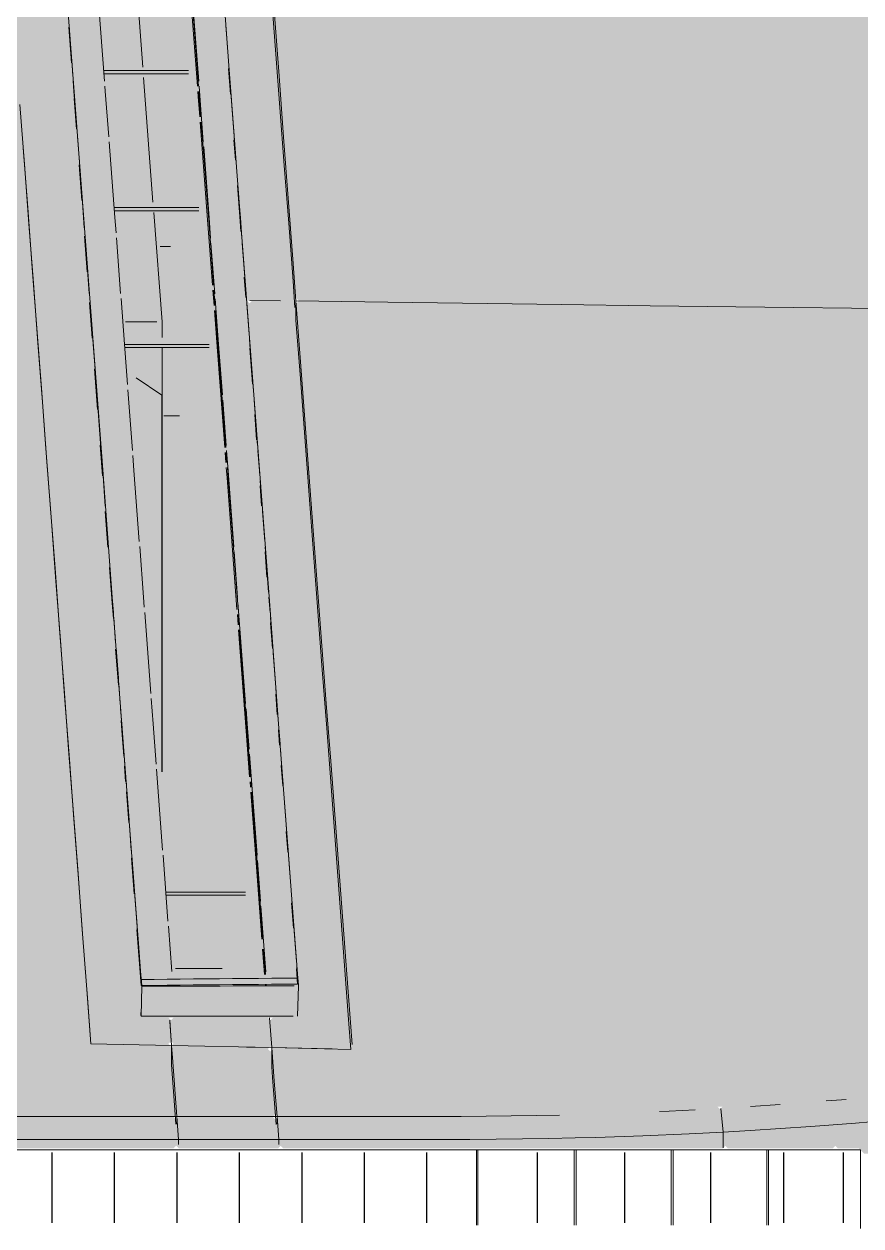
# Model space of a CAD drawing. Header units: millimetres. Extents: x 0 to 84100, y 0 to 59400.
# Drawn here: x 45533 to 47134, y 35095 to 37392 of the extents above; entities that cross this region are included whole.
import ezdxf

# ---------------------------------------------------------------- set-up
doc = ezdxf.new("R2010")
doc.units = ezdxf.units.MM
doc.layers.add('10_見えがかり', color=7, linetype='Continuous', lineweight=13)
doc.layers.add('12_見えがかり（ガラス）', color=5, linetype='Continuous', lineweight=9)

msp = doc.modelspace()

# ---------------------------------------------------------------- hatches: boundary and pattern name
at = {"layer": '10_見えがかり', "true_color": 0xbdbdbd}
for points in [[(49024.3, 38448.1), (49024.3, 38378.1), (49034.3, 38368.1), (49034.3, 38298.1), (49044.3, 38288.1), (49044.3, 38218.1), (49054.3, 38208.1), (49054.3, 38138.1), (49064.3, 38128.1), (49064.3, 38048.1), (49074.3, 38038.1), (49074.3, 37968.1), (49084.3, 37958.1), (49084.3, 37888.1), (49094.3, 37878.1), (49094.3, 37808.1), (49104.3, 37798.1), (49104.3, 37728.1), (49114.3, 37718.1), (49114.3, 37648.1), (49124.3, 37638.1), (49124.3, 37568.1), (49134.3, 37558.1), (49134.3, 37488.1), (49144.3, 37478.1), (49144.3, 37408.1), (49154.3, 37398.1), (49154.3, 37328.1), (49164.3, 37318.1), (49164.3, 37238.1), (49174.3, 37228.1), (49174.3, 37158.1), (49184.3, 37148.1), (49184.3, 37078.1), (49194.3, 37068.1), (49194.3, 36998.1), (49204.3, 36988.1), (49204.3, 36918.1), (49214.3, 36908.1), (49214.3, 36838.1), (49224.3, 36828.1), (49219.3, 36823.1), (49079.3, 36823.1), (49064.3, 36838.1), (49064.3, 36908.1), (49054.3, 36918.1), (49054.3, 36988.1), (49044.3, 36998.1), (49044.3, 37068.1), (49034.3, 37078.1), (49034.3, 37158.1), (49024.3, 37168.1), (49024.3, 37238.1), (49014.3, 37248.1), (49014.3, 37318.1), (49004.3, 37328.1), (49004.3, 37398.1), (48994.3, 37408.1), (48994.3, 37478.1), (48984.3, 37488.1), (48984.3, 37558.1), (48974.3, 37568.1), (48974.3, 37638.1), (48964.3, 37648.1), (48964.3, 37718.1), (48954.3, 37728.1), (48954.3, 37798.1), (48944.3, 37808.1), (48944.3, 37878.1), (48934.3, 37888.1), (48934.3, 37968.1), (48924.3, 37978.1), (48924.3, 38048.1), (48914.3, 38058.1), (48914.3, 38128.1), (48904.3, 38138.1), (48904.3, 38208.1), (48894.3, 38218.1), (48894.3, 38288.1), (48884.3, 38298.1), (48884.3, 38368.1), (48879.3, 38373.1), (48729.3, 38373.1), (48724.3, 38368.1), (48724.3, 38358.1), (48719.3, 38353.1), (47289.3, 38353.1), (47279.3, 38363.1), (45949.3, 38363.1), (45944.3, 38358.1), (45944.3, 38248.1), (45954.3, 38238.1), (45954.3, 38118.1), (45964.3, 38108.1), (45964.3, 37978.1), (45974.3, 37968.1), (45974.3, 37848.1), (45984.3, 37838.1), (45984.3, 37718.1), (45994.3, 37708.1), (45994.3, 37588.1), (46004.3, 37578.1), (46004.3, 37448.1), (46014.3, 37438.1), (46014.3, 37318.1), (46024.3, 37308.1), (46024.3, 37188.1), (46034.3, 37178.1), (46034.3, 37058.1), (46044.3, 37048.1), (46044.3, 36918.1), (46054.3, 36908.1), (46054.3, 36868.1), (46049.3, 36863.1), (45959.3, 36863.1), (45954.3, 36868.1), (45954.3, 36988.1), (45944.3, 36998.1), (45944.3, 37118.1), (45934.3, 37128.1), (45934.3, 37248.1), (45924.3, 37258.1), (45924.3, 37388.1), (45914.3, 37398.1), (45914.3, 37518.1), (45904.3, 37528.1), (45904.3, 37648.1), (45894.3, 37658.1), (45894.3, 37778.1), (45884.3, 37788.1), (45884.3, 37918.1), (45874.3, 37928.1), (45874.3, 38048.1), (45864.3, 38058.1), (45864.3, 38178.1), (45854.3, 38188.1), (45854.3, 38308.1), (45844.3, 38318.1), (45844.3, 38398.1), (45849.3, 38403.1), (48569.3, 38403.1), (48574.3, 38408.1), (48574.3, 38418.1), (48564.3, 38428.1), (48564.3, 38448.1), (48569.3, 38453.1), (49019.3, 38453.1)], [(43069.3, 38413.1), (45529.3, 38413.1), (45534.3, 38408.1), (45534.3, 38388.1), (45544.3, 38378.1), (45544.3, 38308.1), (45544.3, 38248.1), (45554.3, 38238.1), (45554.3, 38178.1), (45554.3, 38118.1), (45564.3, 38108.1), (45564.3, 38048.1), (45564.3, 37988.1), (45574.3, 37978.1), (45574.3, 37918.1), (45574.3, 37858.1), (45584.3, 37848.1), (45584.3, 37778.1), (45584.3, 37718.1), (45594.3, 37708.1), (45594.3, 37648.1), (45594.3, 37588.1), (45604.3, 37578.1), (45604.3, 37518.1), (45604.3, 37458.1), (45614.3, 37448.1), (45614.3, 37388.1), (45614.3, 37328.1), (45624.3, 37318.1), (45624.3, 37248.1), (45624.3, 37188.1), (45634.3, 37178.1), (45634.3, 37118.1), (45634.3, 37058.1), (45644.3, 37048.1), (45644.3, 36988.1), (45644.3, 36928.1), (45654.3, 36918.1), (45654.3, 36858.1), (45654.3, 36798.1), (45664.3, 36788.1), (45664.3, 36718.1), (45664.3, 36668.1), (45674.3, 36658.1), (45674.3, 36588.1), (45674.3, 36528.1), (45684.3, 36518.1), (45684.3, 36458.1), (45684.3, 36398.1), (45694.3, 36388.1), (45694.3, 36328.1), (45694.3, 36268.1), (45704.3, 36258.1), (45704.3, 36188.1), (45704.3, 36138.1), (45714.3, 36128.1), (45714.3, 36058.1), (45714.3, 35998.1), (45724.3, 35988.1), (45724.3, 35928.1), (45724.3, 35868.1), (45734.3, 35858.1), (45734.3, 35798.1), (45734.3, 35738.1), (45744.3, 35728.1), (45744.3, 35658.1), (45744.3, 35608.1), (45754.3, 35598.1), (45754.3, 35558.1), (45754.3, 35498.1), (45759.3, 35493.1), (45809.3, 35493.1), (45814.3, 35488.1), (45814.3, 35448.1), (45809.3, 35443.1), (45669.3, 35443.1), (45664.3, 35448.1), (45664.3, 35468.1), (45654.3, 35478.1), (45654.3, 35598.1), (45644.3, 35608.1), (45644.3, 35728.1), (45634.3, 35738.1), (45634.3, 35858.1), (45624.3, 35868.1), (45624.3, 35998.1), (45614.3, 36008.1), (45614.3, 36128.1), (45604.3, 36138.1), (45604.3, 36258.1), (45594.3, 36268.1), (45594.3, 36388.1), (45584.3, 36398.1), (45584.3, 36518.1), (45574.3, 36528.1), (45574.3, 36658.1), (45564.3, 36668.1), (45564.3, 36788.1), (45554.3, 36798.1), (45554.3, 36918.1), (45544.3, 36928.1), (45544.3, 37048.1), (45534.3, 37058.1), (45534.3, 37188.1), (45524.3, 37198.1), (45524.3, 37318.1), (45514.3, 37328.1), (45514.3, 37448.1), (45504.3, 37458.1), (45504.3, 37578.1), (45494.3, 37588.1), (45494.3, 37718.1), (45484.3, 37728.1), (45484.3, 37848.1), (45474.3, 37858.1), (45474.3, 37978.1), (45464.3, 37988.1), (45464.3, 38108.1), (45454.3, 38118.1), (45454.3, 38238.1), (45444.3, 38248.1), (45444.3, 38358.1), (45439.3, 38363.1), (44659.3, 38363.1), (44649.3, 38373.1), (42899.3, 38373.1), (42894.3, 38368.1), (42894.3, 38328.1), (42904.3, 38318.1), (42904.3, 37938.1), (42914.3, 37928.1), (42914.3, 37548.1), (42924.3, 37538.1), (42924.3, 37158.1), (42934.3, 37148.1), (42934.3, 36768.1), (42944.3, 36758.1), (42944.3, 36378.1), (42954.3, 36368.1), (42954.3, 35988.1), (42964.3, 35978.1), (42964.3, 35588.1), (42974.3, 35578.1), (42974.3, 35438.1), (42969.3, 35433.1), (42819.3, 35433.1), (42814.3, 35438.1), (42814.3, 35488.1), (42819.3, 35493.1), (42869.3, 35493.1), (42874.3, 35498.1), (42874.3, 35558.1), (42874.3, 35668.1), (42874.3, 35688.1), (42864.3, 35698.1), (42864.3, 36058.1), (42864.3, 36078.1), (42854.3, 36088.1), (42854.3, 36448.1), (42854.3, 36468.1), (42844.3, 36478.1), (42844.3, 36838.1), (42844.3, 36858.1), (42834.3, 36868.1), (42834.3, 37228.1), (42834.3, 37248.1), (42824.3, 37258.1), (42824.3, 37618.1), (42824.3, 37638.1), (42814.3, 37648.1), (42814.3, 38008.1), (42814.3, 38028.1), (42804.3, 38038.1), (42804.3, 38398.1), (42804.3, 38418.1), (42809.3, 38423.1), (43059.3, 38423.1)], [(44659.3, 38363.1), (45439.3, 38363.1), (45444.3, 38358.1), (45444.3, 38248.1), (45454.3, 38238.1), (45454.3, 38118.1), (45464.3, 38108.1), (45464.3, 37988.1), (45474.3, 37978.1), (45474.3, 37858.1), (45484.3, 37848.1), (45484.3, 37728.1), (45494.3, 37718.1), (45494.3, 37588.1), (45504.3, 37578.1), (45504.3, 37458.1), (45514.3, 37448.1), (45514.3, 37328.1), (45524.3, 37318.1), (45524.3, 37198.1), (45534.3, 37188.1), (45534.3, 37058.1), (45544.3, 37048.1), (45544.3, 36928.1), (45554.3, 36918.1), (45554.3, 36798.1), (45564.3, 36788.1), (45564.3, 36668.1), (45574.3, 36658.1), (45574.3, 36528.1), (45584.3, 36518.1), (45584.3, 36398.1), (45594.3, 36388.1), (45594.3, 36268.1), (45604.3, 36258.1), (45604.3, 36138.1), (45614.3, 36128.1), (45614.3, 36008.1), (45624.3, 35998.1), (45624.3, 35868.1), (45634.3, 35858.1), (45634.3, 35738.1), (45644.3, 35728.1), (45644.3, 35608.1), (45654.3, 35598.1), (45654.3, 35478.1), (45664.3, 35468.1), (45664.3, 35448.1), (45669.3, 35443.1), (45809.3, 35443.1), (45814.3, 35438.1), (45814.3, 35398.1), (45824.3, 35388.1), (45824.3, 35308.1), (45819.3, 35303.1), (42829.3, 35303.1), (42824.3, 35308.1), (42824.3, 35428.1), (42829.3, 35433.1), (42969.3, 35433.1), (42974.3, 35438.1), (42974.3, 35578.1), (42964.3, 35588.1), (42964.3, 35978.1), (42954.3, 35988.1), (42954.3, 36368.1), (42944.3, 36378.1), (42944.3, 36758.1), (42934.3, 36768.1), (42934.3, 37148.1), (42924.3, 37158.1), (42924.3, 37538.1), (42914.3, 37548.1), (42914.3, 37928.1), (42904.3, 37938.1), (42904.3, 38318.1), (42894.3, 38328.1), (42894.3, 38368.1), (42899.3, 38373.1), (44649.3, 38373.1)], [(48884.3, 38368.1), (48884.3, 38298.1), (48894.3, 38288.1), (48894.3, 38218.1), (48904.3, 38208.1), (48904.3, 38138.1), (48914.3, 38128.1), (48914.3, 38058.1), (48924.3, 38048.1), (48924.3, 37978.1), (48934.3, 37968.1), (48934.3, 37888.1), (48944.3, 37878.1), (48944.3, 37808.1), (48954.3, 37798.1), (48954.3, 37728.1), (48964.3, 37718.1), (48964.3, 37648.1), (48974.3, 37638.1), (48974.3, 37568.1), (48984.3, 37558.1), (48984.3, 37488.1), (48994.3, 37478.1), (48994.3, 37408.1), (49004.3, 37398.1), (49004.3, 37328.1), (49014.3, 37318.1), (49014.3, 37248.1), (49024.3, 37238.1), (49024.3, 37168.1), (49034.3, 37158.1), (49034.3, 37078.1), (49044.3, 37068.1), (49044.3, 36998.1), (49054.3, 36988.1), (49054.3, 36918.1), (49064.3, 36908.1), (49064.3, 36838.1), (49074.3, 36828.1), (49069.3, 36823.1), (48969.3, 36823.1), (48959.3, 36833.1), (48029.3, 36833.1), (48019.3, 36843.1), (47189.3, 36843.1), (47179.3, 36853.1), (46409.3, 36853.1), (46399.3, 36863.1), (46059.3, 36863.1), (46054.3, 36868.1), (46054.3, 36908.1), (46044.3, 36918.1), (46044.3, 37048.1), (46034.3, 37058.1), (46034.3, 37178.1), (46024.3, 37188.1), (46024.3, 37308.1), (46014.3, 37318.1), (46014.3, 37438.1), (46004.3, 37448.1), (46004.3, 37578.1), (45994.3, 37588.1), (45994.3, 37708.1), (45984.3, 37718.1), (45984.3, 37838.1), (45974.3, 37848.1), (45974.3, 37968.1), (45964.3, 37978.1), (45964.3, 38108.1), (45954.3, 38118.1), (45954.3, 38238.1), (45944.3, 38248.1), (45944.3, 38358.1), (45949.3, 38363.1), (47279.3, 38363.1), (47289.3, 38353.1), (48719.3, 38353.1), (48724.3, 38358.1), (48724.3, 38368.1), (48729.3, 38373.1), (48879.3, 38373.1)], [(45614.3, 37328.1), (45614.3, 37388.1), (45624.3, 37378.1), (45624.3, 37318.1)], [(45624.3, 37188.1), (45624.3, 37248.1), (45634.3, 37238.1), (45634.3, 37178.1)], [(45634.3, 37058.1), (45634.3, 37118.1), (45644.3, 37108.1), (45644.3, 37048.1)], [(45644.3, 36928.1), (45644.3, 36988.1), (45654.3, 36978.1), (45654.3, 36918.1)], [(45654.3, 36798.1), (45654.3, 36858.1), (45664.3, 36848.1), (45664.3, 36788.1)], [(46054.3, 36858.1), (46054.3, 36788.1), (46064.3, 36778.1), (46064.3, 36658.1), (46074.3, 36648.1), (46074.3, 36528.1), (46084.3, 36518.1), (46084.3, 36388.1), (46094.3, 36378.1), (46094.3, 36258.1), (46104.3, 36248.1), (46104.3, 36128.1), (46114.3, 36118.1), (46114.3, 35988.1), (46124.3, 35978.1), (46124.3, 35858.1), (46134.3, 35848.1), (46134.3, 35728.1), (46144.3, 35718.1), (46144.3, 35598.1), (46154.3, 35588.1), (46154.3, 35458.1), (46164.3, 35448.1), (46164.3, 35438.1), (46159.3, 35433.1), (46009.3, 35433.1), (46004.3, 35438.1), (46004.3, 35488.1), (46009.3, 35493.1), (46049.3, 35493.1), (46054.3, 35498.1), (46054.3, 35568.1), (46054.3, 35658.1), (46044.3, 35668.1), (46044.3, 35788.1), (46044.3, 35798.1), (46034.3, 35808.1), (46034.3, 35928.1), (46024.3, 35938.1), (46024.3, 36058.1), (46014.3, 36068.1), (46014.3, 36188.1), (46004.3, 36198.1), (46004.3, 36318.1), (46004.3, 36328.1), (45994.3, 36338.1), (45994.3, 36458.1), (45984.3, 36468.1), (45984.3, 36588.1), (45974.3, 36598.1), (45974.3, 36718.1), (45964.3, 36728.1), (45964.3, 36858.1), (45964.3, 36858.1), (45969.3, 36863.1), (46049.3, 36863.1)], [(46409.3, 36853.1), (47179.3, 36853.1), (47189.3, 36843.1), (47549.3, 36843.1), (47564.3, 36828.1), (47564.3, 36748.1), (47574.3, 36738.1), (47574.3, 36648.1), (47584.3, 36638.1), (47584.3, 36548.1), (47594.3, 36538.1), (47594.3, 36458.1), (47604.3, 36448.1), (47604.3, 36358.1), (47614.3, 36348.1), (47614.3, 36258.1), (47624.3, 36248.1), (47624.3, 36158.1), (47634.3, 36148.1), (47634.3, 36068.1), (47644.3, 36058.1), (47644.3, 35968.1), (47654.3, 35958.1), (47654.3, 35868.1), (47664.3, 35858.1), (47664.3, 35768.1), (47674.3, 35758.1), (47674.3, 35678.1), (47684.3, 35668.1), (47684.3, 35578.1), (47694.3, 35568.1), (47694.3, 35478.1), (47704.3, 35468.1), (47704.3, 35418.1), (47699.3, 35413.1), (47679.3, 35413.1), (47669.3, 35403.1), (47619.3, 35403.1), (47609.3, 35393.1), (47549.3, 35393.1), (47539.3, 35383.1), (47479.3, 35383.1), (47469.3, 35373.1), (47399.3, 35373.1), (47389.3, 35363.1), (47319.3, 35363.1), (47309.3, 35353.1), (47229.3, 35353.1), (47219.3, 35343.1), (47119.3, 35343.1), (47109.3, 35333.1), (46999.3, 35333.1), (46989.3, 35323.1), (46849.3, 35323.1), (46839.3, 35313.1), (46609.3, 35313.1), (46599.3, 35303.1), (46019.3, 35303.1), (46014.3, 35308.1), (46014.3, 35398.1), (46004.3, 35408.1), (46004.3, 35428.1), (46009.3, 35433.1), (46159.3, 35433.1), (46164.3, 35438.1), (46164.3, 35448.1), (46154.3, 35458.1), (46154.3, 35588.1), (46144.3, 35598.1), (46144.3, 35718.1), (46134.3, 35728.1), (46134.3, 35848.1), (46124.3, 35858.1), (46124.3, 35978.1), (46114.3, 35988.1), (46114.3, 36118.1), (46104.3, 36128.1), (46104.3, 36248.1), (46094.3, 36258.1), (46094.3, 36378.1), (46084.3, 36388.1), (46084.3, 36518.1), (46074.3, 36528.1), (46074.3, 36648.1), (46064.3, 36658.1), (46064.3, 36778.1), (46054.3, 36788.1), (46054.3, 36858.1), (46059.3, 36863.1), (46399.3, 36863.1)], [(45664.3, 36668.1), (45664.3, 36718.1), (45674.3, 36708.1), (45674.3, 36658.1)], [(45674.3, 36528.1), (45674.3, 36588.1), (45684.3, 36578.1), (45684.3, 36518.1)], [(45684.3, 36398.1), (45684.3, 36458.1), (45694.3, 36448.1), (45694.3, 36388.1)], [(45694.3, 36268.1), (45694.3, 36328.1), (45704.3, 36318.1), (45704.3, 36258.1)], [(45704.3, 36138.1), (45704.3, 36188.1), (45714.3, 36178.1), (45714.3, 36128.1)], [(45714.3, 35998.1), (45714.3, 36058.1), (45724.3, 36048.1), (45724.3, 35988.1)], [(45724.3, 35868.1), (45724.3, 35928.1), (45734.3, 35918.1), (45734.3, 35858.1)], [(45734.3, 35738.1), (45734.3, 35798.1), (45744.3, 35788.1), (45744.3, 35728.1)], [(45744.3, 35608.1), (45744.3, 35658.1), (45754.3, 35648.1), (45754.3, 35598.1)], [(46054.3, 35498.1), (46049.3, 35493.1), (45759.3, 35493.1), (45754.3, 35498.1), (45754.3, 35558.1), (45759.3, 35553.1), (45899.3, 35553.1), (45909.3, 35563.1), (46049.3, 35563.1), (46054.3, 35568.1)], [(46004.3, 35488.1), (46004.3, 35438.1), (45999.3, 35433.1), (45899.3, 35433.1), (45889.3, 35443.1), (45819.3, 35443.1), (45814.3, 35448.1), (45814.3, 35488.1), (45819.3, 35493.1), (45999.3, 35493.1)], [(45899.3, 35433.1), (45999.3, 35433.1), (46004.3, 35428.1), (46004.3, 35408.1), (46014.3, 35398.1), (46014.3, 35308.1), (46009.3, 35303.1), (45829.3, 35303.1), (45824.3, 35308.1), (45824.3, 35388.1), (45814.3, 35398.1), (45814.3, 35438.1), (45819.3, 35443.1), (45889.3, 35443.1)], [(47704.3, 35408.1), (47704.3, 35388.1), (47714.3, 35378.1), (47714.3, 35328.1), (47709.3, 35323.1), (47689.3, 35323.1), (47679.3, 35313.1), (47629.3, 35313.1), (47619.3, 35303.1), (47559.3, 35303.1), (47549.3, 35293.1), (47479.3, 35293.1), (47469.3, 35283.1), (47399.3, 35283.1), (47389.3, 35273.1), (47309.3, 35273.1), (47299.3, 35263.1), (47209.3, 35263.1), (47199.3, 35253.1), (47089.3, 35253.1), (47079.3, 35243.1), (46879.3, 35243.1), (46874.3, 35248.1), (46874.3, 35278.1), (46864.3, 35288.1), (46864.3, 35318.1), (46869.3, 35323.1), (46989.3, 35323.1), (46999.3, 35333.1), (47109.3, 35333.1), (47119.3, 35343.1), (47219.3, 35343.1), (47229.3, 35353.1), (47309.3, 35353.1), (47319.3, 35363.1), (47389.3, 35363.1), (47399.3, 35373.1), (47469.3, 35373.1), (47479.3, 35383.1), (47539.3, 35383.1), (47549.3, 35393.1), (47609.3, 35393.1), (47619.3, 35403.1), (47669.3, 35403.1), (47679.3, 35413.1), (47699.3, 35413.1)], [(46864.3, 35318.1), (46864.3, 35288.1), (46874.3, 35278.1), (46874.3, 35248.1), (46869.3, 35243.1), (46029.3, 35243.1), (46024.3, 35248.1), (46024.3, 35268.1), (46014.3, 35278.1), (46014.3, 35298.1), (46019.3, 35303.1), (46599.3, 35303.1), (46609.3, 35313.1), (46839.3, 35313.1), (46849.3, 35323.1), (46859.3, 35323.1)], [(47714.3, 35318.1), (47714.3, 35298.1), (47709.3, 35293.1), (47649.3, 35293.1), (47639.3, 35283.1), (47579.3, 35283.1), (47569.3, 35273.1), (47509.3, 35273.1), (47499.3, 35263.1), (47429.3, 35263.1), (47419.3, 35253.1), (47349.3, 35253.1), (47339.3, 35243.1), (47249.3, 35243.1), (47239.3, 35233.1), (47139.3, 35233.1), (47129.3, 35243.1), (47089.3, 35243.1), (47084.3, 35248.1), (47089.3, 35253.1), (47199.3, 35253.1), (47209.3, 35263.1), (47299.3, 35263.1), (47309.3, 35273.1), (47389.3, 35273.1), (47399.3, 35283.1), (47469.3, 35283.1), (47479.3, 35293.1), (47549.3, 35293.1), (47559.3, 35303.1), (47619.3, 35303.1), (47629.3, 35313.1), (47679.3, 35313.1), (47689.3, 35323.1), (47709.3, 35323.1)], [(45824.3, 35298.1), (45824.3, 35248.1), (45819.3, 35243.1), (42829.3, 35243.1), (42824.3, 35248.1), (42824.3, 35298.1), (42829.3, 35303.1), (45819.3, 35303.1)], [(46014.3, 35298.1), (46014.3, 35278.1), (46024.3, 35268.1), (46024.3, 35248.1), (46019.3, 35243.1), (45829.3, 35243.1), (45824.3, 35248.1), (45824.3, 35298.1), (45829.3, 35303.1), (46009.3, 35303.1)]]:
    msp.add_hatch(color=8, dxfattribs=at).paths.add_polyline_path(points)
at = {"layer": '12_見えがかり（ガラス）', "true_color": 0xdce9f2}
msp.add_hatch(color=8, dxfattribs=at).paths.add_polyline_path([(45549.3, 38493.1), (45559.3, 38483.1), (45829.3, 38483.1), (45834.3, 38478.1), (45834.3, 38458.1), (45844.3, 38448.1), (45844.3, 38318.1), (45854.3, 38308.1), (45854.3, 38188.1), (45864.3, 38178.1), (45864.3, 38058.1), (45874.3, 38048.1), (45874.3, 37928.1), (45884.3, 37918.1), (45884.3, 37788.1), (45894.3, 37778.1), (45894.3, 37658.1), (45904.3, 37648.1), (45904.3, 37528.1), (45914.3, 37518.1), (45914.3, 37398.1), (45924.3, 37388.1), (45924.3, 37258.1), (45934.3, 37248.1), (45934.3, 37128.1), (45944.3, 37118.1), (45944.3, 36998.1), (45954.3, 36988.1), (45954.3, 36868.1), (45964.3, 36858.1), (45964.3, 36728.1), (45974.3, 36718.1), (45974.3, 36598.1), (45984.3, 36588.1), (45984.3, 36468.1), (45994.3, 36458.1), (45994.3, 36338.1), (46004.3, 36328.1), (46004.3, 36198.1), (46014.3, 36188.1), (46014.3, 36068.1), (46024.3, 36058.1), (46024.3, 35938.1), (46034.3, 35928.1), (46034.3, 35808.1), (46044.3, 35798.1), (46044.3, 35668.1), (46054.3, 35658.1), (46054.3, 35568.1), (46049.3, 35563.1), (45909.3, 35563.1), (45899.3, 35553.1), (45759.3, 35553.1), (45754.3, 35558.1), (45754.3, 35648.1), (45744.3, 35658.1), (45744.3, 35788.1), (45734.3, 35798.1), (45734.3, 35918.1), (45724.3, 35928.1), (45724.3, 36048.1), (45714.3, 36058.1), (45714.3, 36178.1), (45704.3, 36188.1), (45704.3, 36318.1), (45694.3, 36328.1), (45694.3, 36448.1), (45684.3, 36458.1), (45684.3, 36578.1), (45674.3, 36588.1), (45674.3, 36708.1), (45664.3, 36718.1), (45664.3, 36848.1), (45654.3, 36858.1), (45654.3, 36978.1), (45644.3, 36988.1), (45644.3, 37108.1), (45634.3, 37118.1), (45634.3, 37238.1), (45624.3, 37248.1), (45624.3, 37378.1), (45614.3, 37388.1), (45614.3, 37508.1), (45604.3, 37518.1), (45604.3, 37638.1), (45594.3, 37648.1), (45594.3, 37768.1), (45584.3, 37778.1), (45584.3, 37908.1), (45574.3, 37918.1), (45574.3, 38038.1), (45564.3, 38048.1), (45564.3, 38168.1), (45554.3, 38178.1), (45554.3, 38298.1), (45544.3, 38308.1), (45544.3, 38438.1), (45534.3, 38448.1), (45534.3, 38488.1), (45539.3, 38493.1)])

# ---------------------------------------------------------------- linework, layer by layer
at = {"layer": '09b_立面_大和張り'}
for points in [[(45587.3, 35101.1), (45587.3, 35235.1)], [(45706.7, 35101.1), (45706.7, 35235.1)], [(45826.1, 35101.1), (45826.1, 35235.1)], [(45945.5, 35101.1), (45945.5, 35235.1)], [(46064.9, 35101.1), (46064.9, 35235.1)], [(46184.3, 35101.1), (46184.3, 35235.1)], [(46303.7, 35101.1), (46303.7, 35235.1)], [(46514.8, 35101.1), (46514.8, 35235.1)], [(46681.9, 35101.1), (46681.9, 35235.1)], [(46846.4, 35101.1), (46846.4, 35235.1)], [(46986, 35101.1), (46986, 35235.1)], [(47099.8, 35101.1), (47099.8, 35235.1)]]:
    msp.add_lwpolyline(points, dxfattribs=at)
at = {"layer": '10_見えがかり'}
for points in [[(46051.5, 36850.3), (46047.7, 36900.6), (46039.4, 37011.2), (46031.1, 37121.8), (46022.7, 37232.4), (46014.4, 37343), (46006.1, 37453.6), (45997.7, 37564.2), (45989.4, 37674.8)], [(45741.9, 37557.5), (45760.6, 37309.4)], [(45865.2, 37273.1), (45848.2, 37497.8)], [(45867.2, 37273.1), (45850.2, 37497.8)], [(45672.8, 37476.6), (45687.5, 37283.1)], [(45867.4, 37282.9), (45855.7, 37437.6)], [(46021, 37292.9), (46012.2, 37409.7)], [(45623.9, 37331.7), (45619.5, 37389.7)], [(45919.3, 37388.9), (45923.7, 37330.9)], [(45626.8, 37293), (45624.6, 37322)], [(45924.4, 37321.3), (45928.8, 37263.2)], [(45629, 37263.9), (45627.5, 37283.3)], [(45686, 37303), (45704.8, 37303)], [(45704.8, 37297), (45686, 37297)], [(45687.3, 37303), (45706.2, 37303)], [(45706.2, 37297), (45687.3, 37297)], [(45704.8, 37303), (45733.2, 37303)], [(45733.2, 37297), (45704.8, 37297)], [(45706.2, 37303), (45734.5, 37303)], [(45734.5, 37297), (45706.2, 37297)], [(45733.2, 37303), (45761.5, 37303)], [(45761.5, 37297), (45733.2, 37297)], [(45734.5, 37303), (45762.8, 37303)], [(45762.8, 37297), (45734.5, 37297)], [(45761.5, 37303), (45789.8, 37303)], [(45789.8, 37297), (45761.5, 37297)], [(45762.1, 37289.5), (45780, 37051.4)], [(45762.8, 37303), (45791.1, 37303)], [(45791.1, 37297), (45762.8, 37297)], [(45789.8, 37303), (45818.1, 37303)], [(45818.1, 37297), (45789.8, 37297)], [(45791.1, 37303), (45819.5, 37303)], [(45819.5, 37297), (45791.1, 37297)], [(45818.1, 37303), (45846.5, 37303)], [(45846.5, 37297), (45818.1, 37297)], [(45819.5, 37303), (45847.8, 37303)], [(45847.8, 37297), (45819.5, 37297)], [(46029.8, 37176), (46021, 37292.9)], [(45634.8, 37186.5), (45629, 37263.9)], [(45688.2, 37273.5), (45688.9, 37263.8)], [(45688.9, 37263.8), (45695.5, 37176.7)], [(45866.6, 37253.5), (45865.9, 37263.3)], [(45868.6, 37253.5), (45867.9, 37263.3)], [(45868.9, 37263.5), (45868.1, 37273.2)], [(45876.2, 37166.8), (45868.9, 37263.5)], [(45928.8, 37263.2), (45939, 37127.9)], [(45525.6, 37238), (45534.2, 37124.2), (45542.8, 37010.4), (45551.5, 36896.6), (45560.1, 36782.8), (45568.7, 36669), (45577.3, 36555.2), (45585.9, 36441.3), (45594.5, 36327.5), (45603.1, 36213.7), (45611.7, 36099.9), (45620.3, 35986.1), (45628.9, 35872.3), (45637.5, 35758.5), (45646.1, 35644.6), (45654.7, 35530.8), (45661.3, 35443.2), (45815.6, 35439.8), (45817.3, 35417), (45825.6, 35304), (45825.6, 35289.5)], [(45869.6, 37214.5), (45866.6, 37253.5)], [(45871.6, 37214.5), (45868.6, 37253.5)], [(45885.1, 37009.3), (45870.3, 37204.7)], [(45887.1, 37009.3), (45872.3, 37204.7)], [(45639.2, 37128.5), (45635.6, 37176.9)], [(46038.6, 37059.2), (46029.8, 37176)], [(45540.6, 37040.7), (45531.9, 37155.6)], [(45696.2, 37167.1), (45707.2, 37022)], [(45887.1, 37021.7), (45876.9, 37157.1)], [(45644.3, 37060.7), (45639.9, 37118.8)], [(45939.7, 37118.2), (45944.1, 37060.2)], [(46047.4, 36942.3), (46038.6, 37059.2)], [(45549.2, 36925.8), (45540.6, 37040.7)], [(45647.2, 37022), (45645.1, 37051.1)], [(45705.7, 37041.3), (45724.6, 37041.3)], [(45724.6, 37035.3), (45705.7, 37035.3)], [(45707, 37041.3), (45725.9, 37041.3)], [(45725.9, 37035.3), (45707, 37035.3)], [(45724.6, 37041.3), (45752.9, 37041.3)], [(45752.9, 37035.3), (45724.6, 37035.3)], [(45725.9, 37041.3), (45754.2, 37041.3)], [(45754.2, 37035.3), (45725.9, 37035.3)], [(45752.9, 37041.3), (45781.2, 37041.3)], [(45781.2, 37035.3), (45752.9, 37035.3)], [(45754.2, 37041.3), (45782.5, 37041.3)], [(45782.5, 37035.3), (45754.2, 37035.3)], [(45781.2, 37041.3), (45809.6, 37041.3)], [(45809.6, 37035.3), (45781.2, 37035.3)], [(45781.5, 37031.5), (45797.3, 36823.1)], [(45782.5, 37041.3), (45810.9, 37041.3)], [(45810.9, 37035.3), (45782.5, 37035.3)], [(45809.6, 37041.3), (45837.9, 37041.3)], [(45837.9, 37035.3), (45809.6, 37035.3)], [(45810.9, 37041.3), (45839.2, 37041.3)], [(45839.2, 37035.3), (45810.9, 37035.3)], [(45837.9, 37041.3), (45866.2, 37041.3)], [(45866.2, 37035.3), (45837.9, 37035.3)], [(45839.2, 37041.3), (45867.5, 37041.3)], [(45867.5, 37035.3), (45839.2, 37035.3)], [(45944.8, 37050.5), (45947, 37021.5)], [(45648.7, 37002.7), (45647.2, 37022)], [(45707.2, 37022), (45709.4, 36993)], [(45893.8, 36893), (45885.1, 37009.3)], [(45890, 36983), (45887.1, 37021.7)], [(45895.8, 36893), (45887.1, 37009.3)], [(45947, 37021.5), (45948.5, 37002.2)], [(45658.2, 36876.9), (45649.4, 36993)], [(45949.2, 36992.5), (45949.9, 36982.8)], [(45710.1, 36983.3), (45718.1, 36876.9)], [(45793.5, 36967.1), (45813.3, 36967.1)], [(45898, 36876.6), (45890.7, 36973.3)], [(45950.7, 36973.2), (45958.7, 36866.8)], [(46053.4, 36862.8), (46047.4, 36942.3)], [(45557.9, 36810.8), (45549.2, 36925.8)], [(45896.8, 36854.3), (45894.6, 36883.3)], [(45898.8, 36854.3), (45896.6, 36883.3)], [(45664.1, 36799.5), (45659.7, 36857.5)], [(45718.9, 36867.2), (45725.4, 36780.2)], [(45905.3, 36779.9), (45898.8, 36866.9)], [(45959.4, 36857.2), (45963.8, 36799.1)], [(46024.1, 36863.2), (45965.4, 36863.9)], [(46024.1, 36863.2), (45965.4, 36863.9)], [(46007, 35435.7), (46158.4, 35432.4), (46154.1, 35489.7), (46145.7, 35601.1), (46137.3, 35712.4), (46128.9, 35823.7), (46120.5, 35935.1), (46112.1, 36046.4), (46103.7, 36157.8), (46095.3, 36269.1), (46087, 36380.4), (46078.6, 36491.8), (46070.2, 36603.1), (46061.8, 36714.4), (46053.4, 36825.8), (46053.4, 36862.8), (46229.3, 36860.4), (46561.7, 36856), (46730.6, 36853.7), (46894.1, 36851.7), (47226.6, 36847.6)], [(46061.5, 36754.7), (46053.4, 36862.8)], [(45787.3, 36823.1), (45727.3, 36823.1)], [(45797.3, 36793.1), (45797.3, 36823.1)], [(45903.3, 36767), (45897.5, 36844.6)], [(45905.3, 36767), (45899.5, 36844.6)], [(45566.6, 36695.9), (45557.9, 36810.8)], [(45665.5, 36780.1), (45664.8, 36789.8)], [(45669.2, 36731.8), (45665.5, 36780.1)], [(45725.4, 36780.2), (45731.3, 36702.8)], [(45725.4, 36779.6), (45744.3, 36779.6)], [(45726.7, 36779.6), (45745.6, 36779.6)], [(45744.3, 36779.6), (45772.6, 36779.6)], [(45745.6, 36779.6), (45774, 36779.6)], [(45772.6, 36779.6), (45801, 36779.6)], [(45774, 36779.6), (45802.3, 36779.6)], [(45801, 36779.6), (45829.3, 36779.6)], [(45802.3, 36779.6), (45830.6, 36779.6)], [(45829.3, 36779.6), (45857.6, 36779.6)], [(45830.6, 36779.6), (45858.9, 36779.6)], [(45857.6, 36779.6), (45885.9, 36779.6)], [(45858.9, 36779.6), (45887.3, 36779.6)], [(45912.6, 36683.1), (45905.3, 36779.9)], [(45964.5, 36789.5), (45965.3, 36779.8)], [(45965.3, 36779.8), (45968.9, 36731.5)], [(45744.3, 36773.6), (45725.4, 36773.6)], [(45745.6, 36773.6), (45726.7, 36773.6)], [(45772.6, 36773.6), (45744.3, 36773.6)], [(45774, 36773.6), (45745.6, 36773.6)], [(45801, 36773.6), (45772.6, 36773.6)], [(45802.3, 36773.6), (45774, 36773.6)], [(45797.3, 35963.1), (45797.3, 36773.1)], [(45829.3, 36773.6), (45801, 36773.6)], [(45830.6, 36773.6), (45802.3, 36773.6)], [(45857.6, 36773.6), (45829.3, 36773.6)], [(45858.9, 36773.6), (45830.6, 36773.6)], [(45885.9, 36773.6), (45857.6, 36773.6)], [(45887.3, 36773.6), (45858.9, 36773.6)], [(45917.2, 36582.9), (45903.3, 36767)], [(45919.2, 36582.9), (45905.3, 36767)], [(46069.8, 36644.5), (46061.5, 36754.7)], [(45683.8, 36538.2), (45669.9, 36722.1)], [(45747.7, 36716.1), (45797.1, 36682.6)], [(45969.6, 36721.8), (45972.6, 36683.1)], [(45575.3, 36581), (45566.6, 36695.9)], [(45732, 36693.1), (45740.8, 36577.1)], [(45797.1, 35962.7), (45797.1, 36682.6)], [(45919.9, 36586.4), (45913.4, 36673.4)], [(45973.3, 36673.4), (45979.8, 36586.4)], [(45830.8, 36643.1), (45801, 36643.1)], [(46078.1, 36534.3), (46069.8, 36644.5)], [(45584, 36466.1), (45575.3, 36581)], [(45919.4, 36553.9), (45918, 36573.3)], [(45921.4, 36553.9), (45920, 36573.3)], [(45923.6, 36538), (45920.7, 36576.7)], [(45980.6, 36576.8), (45983.5, 36538.1)], [(45741.5, 36567.4), (45743.7, 36538.4)], [(45688.9, 36470.5), (45684.5, 36528.6)], [(45743.7, 36538.4), (45753.9, 36403)], [(45921.6, 36524.8), (45920.2, 36544.2)], [(45939.9, 36282.6), (45921.6, 36524.8)], [(45923.6, 36524.8), (45922.2, 36544.2)], [(45934.5, 36392.9), (45923.6, 36538)], [(45941.9, 36282.6), (45923.6, 36524.8)], [(45983.5, 36538.1), (45984.2, 36528.4)], [(46086.5, 36424.1), (46078.1, 36534.3)], [(45985, 36518.7), (45988.6, 36470.4)], [(45592.7, 36351.1), (45584, 36466.1)], [(45694, 36402.8), (45689.6, 36460.8)], [(45989.3, 36460.7), (45993.7, 36402.7)], [(46094.8, 36313.9), (46086.5, 36424.1)], [(45754.7, 36393.3), (45762, 36296.6)], [(45994.4, 36393.1), (46001, 36306)], [(45702.1, 36296.3), (45695.5, 36383.4)], [(45941.8, 36296.2), (45935.2, 36383.3)], [(45601.4, 36236.2), (45592.7, 36351.1)], [(45704.3, 36267.3), (45702.1, 36296.3)], [(45762, 36296.6), (45763.4, 36277.3)], [(46001.7, 36296.4), (46003.9, 36267.4)], [(46103.1, 36203.7), (46094.8, 36313.9)], [(45940.6, 36272.9), (45939.9, 36282.6)], [(45942.6, 36272.9), (45941.9, 36282.6)], [(45957.1, 36093.1), (45942.5, 36286.5)], [(45708.6, 36209.2), (45705, 36257.6)], [(45764.2, 36267.6), (45775.9, 36112.8)], [(45942.8, 36243.8), (45941.4, 36263.2)], [(45944.8, 36243.8), (45943.4, 36263.2)], [(46004.6, 36257.7), (46009, 36199.7)], [(45610.1, 36121.3), (45601.4, 36236.2)], [(45958.2, 36040.3), (45943.5, 36234.1)], [(45960.2, 36040.3), (45945.5, 36234.1)], [(46111.4, 36093.5), (46103.1, 36203.7)], [(45713.8, 36141.5), (45709.4, 36199.6)], [(46009.7, 36190), (46014.1, 36132)], [(45618.7, 36006.4), (45610.1, 36121.3)], [(45717.4, 36093.1), (45714.5, 36131.8)], [(46014.8, 36122.3), (46020, 36054.6)], [(45776.6, 36103.2), (45780.2, 36054.8)], [(46119.7, 35983.3), (46111.4, 36093.5)], [(45720.3, 36054.4), (45718.1, 36083.5)], [(45960, 36054.4), (45957.9, 36083.4)], [(45726.9, 35967.3), (45720.3, 36054.4)], [(45780.2, 36054.8), (45786.1, 35977.4)], [(45963.7, 36006), (45960, 36054.4)], [(46020, 36054.6), (46022.9, 36016)], [(45964.7, 35953.1), (45958.2, 36040.3)], [(45966.7, 35953.1), (45960.2, 36040.3)], [(45627.4, 35891.4), (45618.7, 36006.4)], [(45978.3, 35812.5), (45964.4, 35996.3)], [(46023.6, 36006.3), (46024.3, 35996.6)], [(46025.1, 35987), (46028.7, 35938.6)], [(46128, 35873.1), (46119.7, 35983.3)], [(45729.1, 35938.3), (45727.6, 35957.7)], [(45786.8, 35967.8), (45798.5, 35813)], [(45734.2, 35870.6), (45729.8, 35928.6)], [(45966.2, 35933.7), (45965.5, 35943.4)], [(45968.2, 35933.7), (45967.5, 35943.4)], [(46029.4, 35929), (46033.8, 35870.9)], [(45976.4, 35798.1), (45966.9, 35924)], [(45978.4, 35798.1), (45968.9, 35924)], [(45636.1, 35776.5), (45627.4, 35891.4)], [(45738.6, 35812.5), (45735, 35860.9)], [(46034.5, 35861.3), (46038.2, 35812.9)], [(46136.3, 35762.9), (46128, 35873.1)], [(45979, 35802.9), (45978.3, 35812.5)], [(46038.2, 35812.9), (46049.1, 35667.9)], [(45754, 35609.3), (45739.3, 35802.8)], [(45799.2, 35803.3), (45808.7, 35677.6)], [(45976.4, 35798.1), (45988.1, 35643)], [(45990.1, 35643), (45978.4, 35798.1)], [(45985.6, 35715.8), (45979.7, 35793.2)], [(45644.8, 35661.6), (45636.1, 35776.5)], [(46144.6, 35652.7), (46136.3, 35762.9)], [(45804.4, 35732.9), (45823.3, 35732.9)], [(45823.3, 35726.9), (45804.4, 35726.9)], [(45805.7, 35732.9), (45824.6, 35732.9)], [(45824.6, 35726.9), (45805.7, 35726.9)], [(45823.3, 35732.9), (45851.6, 35732.9)], [(45851.6, 35726.9), (45823.3, 35726.9)], [(45824.6, 35732.9), (45852.9, 35732.9)], [(45852.9, 35726.9), (45824.6, 35726.9)], [(45851.6, 35732.9), (45879.9, 35732.9)], [(45879.9, 35726.9), (45851.6, 35726.9)], [(45852.9, 35732.9), (45881.2, 35732.9)], [(45881.2, 35726.9), (45852.9, 35726.9)], [(45879.9, 35732.9), (45908.2, 35732.9)], [(45908.2, 35726.9), (45879.9, 35726.9)], [(45881.2, 35732.9), (45909.5, 35732.9)], [(45909.5, 35726.9), (45881.2, 35726.9)], [(45908.2, 35732.9), (45936.6, 35732.9)], [(45936.6, 35726.9), (45908.2, 35726.9)], [(45909.5, 35732.9), (45937.9, 35732.9)], [(45937.9, 35726.9), (45909.5, 35726.9)], [(45936.6, 35732.9), (45955.4, 35732.9)], [(45955.4, 35726.9), (45936.6, 35726.9)], [(45937.9, 35732.9), (45956.8, 35732.9)], [(45956.8, 35726.9), (45937.9, 35726.9)], [(45995.8, 35580.4), (45986.3, 35706.1)], [(45653.5, 35546.6), (45644.8, 35661.6)], [(45809.5, 35667.9), (45816, 35580.9)], [(46049.9, 35658.2), (46054.2, 35600.2)], [(46152.9, 35542.5), (46144.6, 35652.7)], [(45989.6, 35623.7), (45993.2, 35575.2)], [(45995.2, 35575.2), (45991.6, 35623.7)], [(45756.9, 35570.6), (45754.7, 35599.6)], [(45823.2, 35587.1), (45912.4, 35587.1)], [(46055, 35590.5), (46056.4, 35571.2)], [(45757.5, 35569.4), (45757.4, 35570.9)], [(45757.8, 35566.5), (45757.7, 35568)], [(45757.9, 35565.1), (45757.8, 35566.5)], [(45758, 35563.6), (45757.9, 35565.1)], [(45758.1, 35562.1), (45758, 35563.6)], [(45758.2, 35560.7), (45758.1, 35562.1)], [(45758.3, 35559.2), (45758.2, 35560.7)], [(46056.9, 35571), (46057, 35569.5)], [(46057, 35569.5), (46057.1, 35568.1)], [(46057.1, 35568.1), (46057.2, 35566.6)], [(46057.2, 35566.6), (46057.3, 35565.1)], [(46057.3, 35565.1), (46057.4, 35563.7)], [(46057.4, 35563.7), (46057.5, 35562.2)], [(46057.5, 35562.2), (46057.6, 35560.8)], [(46057.6, 35560.8), (46057.8, 35559.3)], [(45661.3, 35443.2), (45653.5, 35546.6)], [(45758.8, 35553.4), (45757.2, 35495.8)], [(45758.4, 35557.8), (45758.3, 35559.2)], [(45758.5, 35556.3), (45758.4, 35557.8)], [(45758.6, 35554.9), (45758.5, 35556.3)], [(45758.8, 35553.4), (45758.6, 35554.9)], [(45783.7, 35553.4), (45758.8, 35553.4)], [(45808.7, 35553.4), (45783.7, 35553.4)], [(45833.6, 35553.4), (45808.7, 35553.4)], [(45858.6, 35553.4), (45833.6, 35553.4)], [(45883.5, 35553.4), (45858.6, 35553.4)], [(45908.5, 35553.4), (45883.5, 35553.4)], [(45933.4, 35553.5), (45908.5, 35553.4)], [(45958.4, 35553.5), (45933.4, 35553.5)], [(45983.3, 35553.5), (45958.4, 35553.5)], [(46008.3, 35553.5), (45983.3, 35553.5)], [(45996.7, 35555.8), (45994.7, 35555.8)], [(46033.2, 35553.5), (46008.3, 35553.5)], [(46049.9, 35553.5), (46033.2, 35553.5)], [(46058.2, 35553.5), (46056.6, 35495.9)], [(46057.8, 35559.3), (46057.9, 35557.9)], [(46057.9, 35557.9), (46058, 35556.4)], [(46058, 35556.4), (46058.1, 35554.9)], [(46058.2, 35553.5), (46058.1, 35554.9)], [(46152.9, 35542.5), (46160.5, 35441.5)], [(45756.7, 35501.6), (45756.6, 35503.1)], [(45756.8, 35500.2), (45756.7, 35501.6)], [(45756.9, 35498.7), (45756.8, 35500.2)], [(45757, 35497.2), (45756.9, 35498.7)], [(45757.2, 35495.8), (45757, 35497.2)], [(45782.1, 35495.8), (45757.2, 35495.8)], [(45807.1, 35495.8), (45782.1, 35495.8)], [(45832, 35495.8), (45807.1, 35495.8)], [(45996.7, 35495.9), (45817, 35495.8)], [(45857, 35495.8), (45832, 35495.8)], [(45881.9, 35495.8), (45857, 35495.8)], [(45906.9, 35495.8), (45881.9, 35495.8)], [(45931.8, 35495.8), (45906.9, 35495.8)], [(45956.8, 35495.9), (45931.8, 35495.8)], [(45981.7, 35495.9), (45956.8, 35495.9)], [(46006.7, 35495.9), (45981.7, 35495.9)], [(46002.6, 35492.8), (46007, 35435.7)], [(46031.6, 35495.9), (46006.7, 35495.9)], [(46031.6, 35495.9), (46048.3, 35495.9)], [(46056, 35503.2), (46056.2, 35501.7)], [(46056.2, 35501.7), (46056.3, 35500.3)], [(46056.3, 35500.3), (46056.4, 35498.8)], [(46056.4, 35498.8), (46056.5, 35497.3)], [(46056.6, 35495.9), (46056.5, 35497.3)], [(45815.6, 35439.8), (45812, 35488.4)], [(45815.6, 35439.8), (45812.2, 35485.7)], [(46003.2, 35484.2), (46007, 35435.7)], [(45815.6, 35439.8), (46007, 35435.7), (46011.9, 35371.9), (46017.1, 35304.1), (46017.1, 35290.3)], [(45824, 35289.1), (45820.6, 35334.9), (45815.6, 35402.8), (45815.6, 35439.8)], [(46007, 35435.7), (45959.1, 35436.7)], [(46015.4, 35288.7), (46008.5, 35378.4), (46007, 35398.7), (46007, 35435.7)], [(46007, 35425.7), (46007, 35435.7)], [(46122.6, 35433.1), (46007, 35435.7)], [(46007, 35425.7), (46007, 35435.7)], [(47096.5, 35336.1), (47066.9, 35333.7)], [(47096.5, 35336.1), (47104.9, 35336.8)], [(46512.6, 35305.8), (46557, 35306.9)], [(46748.4, 35313.4), (46767.1, 35314.2)], [(46816.5, 35316.8), (46767.1, 35314.2)], [(46869.9, 35274.3), (46865.9, 35319.4)], [(46869.9, 35274.3), (46865.9, 35319.4)], [(46922.3, 35323.1), (46978.8, 35326.8)], [(45825.6, 35304), (45450.3, 35303.9)], [(46017.1, 35304.1), (45825.6, 35304)], [(45828.9, 35260.3), (45825.6, 35304)], [(45825.6, 35304), (45825.6, 35294)], [(45828.9, 35260.3), (45825.6, 35304)], [(45825.6, 35294), (45825.6, 35304)], [(46017.1, 35304.1), (46300.5, 35304.2)], [(46020.4, 35260.3), (46017.1, 35304.1)], [(46017.1, 35304.1), (46017.1, 35294.1)], [(46017.1, 35294.1), (46017.1, 35304.1)], [(46020.4, 35260.3), (46017.1, 35304.1)], [(46369.3, 35304.2), (46300.5, 35304.2)], [(46512.6, 35305.8), (46369.3, 35304.2)], [(47037.6, 35284.7), (46922, 35277.1)], [(47123.1, 35291.4), (47037.6, 35284.7)], [(47151.5, 35293.8), (47123.1, 35291.4)], [(46536.9, 35262.1), (46386, 35260.4)], [(46587.4, 35263.2), (46536.9, 35262.1)], [(46626.8, 35264.2), (46587.4, 35263.2)], [(46626.8, 35264.2), (46716.2, 35267.1)], [(46716.2, 35267.1), (46804.9, 35270.8)], [(46804.9, 35270.8), (46869.9, 35274.3)], [(46922, 35277.1), (46869.9, 35274.3)], [(46869.9, 35244.3), (46869.9, 35274.3)], [(46869.9, 35244.3), (46869.9, 35274.3)], [(46398.7, 35240.3), (42708.3, 35240.3)], [(45453.3, 35260.3), (45828.9, 35260.3)], [(45828.9, 35250.3), (45828.9, 35260.3)], [(45828.9, 35250.3), (45828.9, 35260.3)], [(46020.4, 35260.3), (45828.9, 35260.3)], [(46304, 35260.4), (46020.4, 35260.3)], [(46020.4, 35250.3), (46020.4, 35260.3)], [(46020.4, 35250.3), (46020.4, 35260.3)], [(46386, 35260.4), (46304, 35260.4)], [(46395.7, 35240.3), (46394.7, 35240.3)], [(46396.9, 35240.3), (46395.5, 35240.3)], [(46396.7, 35240.3), (46395.7, 35240.3)], [(46397.7, 35240.3), (46396.7, 35240.3)], [(46398.3, 35240.3), (46396.9, 35240.3)], [(46398.7, 35240.3), (46397.7, 35240.3)], [(46399.8, 35240.3), (46398.3, 35240.3)], [(46398.7, 35240.3), (46398.7, 35215.3)], [(46399.8, 35240.3), (46401.2, 35240.3)], [(46585.2, 35240.3), (46401.2, 35240.3)], [(46401.2, 35240.3), (46401.2, 35215.3)], [(46401.2, 35240.3), (46401.2, 35227.8)], [(46583.8, 35240.3), (46582.4, 35240.3)], [(46585.2, 35240.3), (46583.8, 35240.3)], [(46586.9, 35240.3), (46584.8, 35240.3)], [(46585.2, 35240.3), (46585.2, 35215.3)], [(46585.2, 35240.3), (46585.2, 35227.8)], [(46586.9, 35240.3), (46588.9, 35240.3)], [(46770.9, 35240.3), (46588.9, 35240.3)], [(46588.9, 35240.3), (46588.9, 35215.3)], [(46588.9, 35240.3), (46588.9, 35227.8)], [(46766.8, 35240.3), (46764.8, 35240.3)], [(46768.8, 35240.3), (46766.8, 35240.3)], [(46770.9, 35240.3), (46768.8, 35240.3)], [(46771.8, 35240.3), (46769.2, 35240.3)], [(46770.9, 35240.3), (46770.9, 35215.3)], [(46770.9, 35240.3), (46770.9, 35227.8)], [(46771.8, 35240.3), (46774.4, 35240.3)], [(46953.6, 35240.3), (46774.4, 35240.3)], [(46774.4, 35240.3), (46774.4, 35227.8)], [(46951, 35240.3), (46948.3, 35240.3)], [(46953.8, 35240.3), (46950.6, 35240.3)], [(46953.6, 35240.3), (46951, 35240.3)], [(46953.6, 35240.3), (46953.6, 35227.8)], [(46953.8, 35240.3), (46957, 35240.3)], [(47132.7, 35240.3), (46957, 35240.3)], [(46957, 35240.3), (46957, 35215.3)], [(46957, 35240.3), (46957, 35227.8)], [(47129.5, 35240.3), (47126.3, 35240.3)], [(47132.7, 35240.3), (47129.5, 35240.3)], [(47132.7, 35240.3), (47132.7, 35215.3)], [(47132.7, 35240.3), (47132.7, 35227.8)], [(46398.7, 35202.8), (46398.7, 35215.3)], [(46401.2, 35215.3), (46401.2, 35227.8)], [(46401.2, 35202.8), (46401.2, 35215.3)], [(46585.2, 35215.3), (46585.2, 35227.8)], [(46585.2, 35202.8), (46585.2, 35215.3)], [(46588.9, 35215.3), (46588.9, 35227.8)], [(46588.9, 35202.8), (46588.9, 35215.3)], [(46770.9, 35215.3), (46770.9, 35227.8)], [(46770.9, 35202.8), (46770.9, 35215.3)], [(46774.4, 35215.3), (46774.4, 35227.8)], [(46774.4, 35202.8), (46774.4, 35215.3)], [(46953.6, 35215.3), (46953.6, 35227.8)], [(46953.6, 35202.8), (46953.6, 35215.3)], [(46957, 35215.3), (46957, 35227.8)], [(46957, 35202.8), (46957, 35215.3)], [(47132.7, 35215.3), (47132.7, 35227.8)], [(47132.7, 35202.8), (47132.7, 35215.3)], [(46398.7, 35190.3), (46398.7, 35202.8)], [(46401.2, 35190.3), (46401.2, 35202.8)], [(46585.2, 35190.3), (46585.2, 35202.8)], [(46588.9, 35190.3), (46588.9, 35202.8)], [(46770.9, 35190.3), (46770.9, 35202.8)], [(46774.4, 35190.3), (46774.4, 35202.8)], [(46953.6, 35190.3), (46953.6, 35202.8)], [(46957, 35190.3), (46957, 35202.8)], [(47132.7, 35190.3), (47132.7, 35202.8)], [(46398.7, 35177.8), (46398.7, 35190.3)], [(46398.7, 35165.3), (46398.7, 35177.8)], [(46401.2, 35177.8), (46401.2, 35190.3)], [(46401.2, 35165.3), (46401.2, 35177.8)], [(46585.2, 35177.8), (46585.2, 35190.3)], [(46585.2, 35165.3), (46585.2, 35177.8)], [(46588.9, 35177.8), (46588.9, 35190.3)], [(46588.9, 35165.3), (46588.9, 35177.8)], [(46770.9, 35177.8), (46770.9, 35190.3)], [(46770.9, 35165.3), (46770.9, 35177.8)], [(46774.4, 35177.8), (46774.4, 35190.3)], [(46774.4, 35165.3), (46774.4, 35177.8)], [(46953.6, 35177.8), (46953.6, 35190.3)], [(46953.6, 35165.3), (46953.6, 35177.8)], [(46957, 35177.8), (46957, 35190.3)], [(46957, 35165.3), (46957, 35177.8)], [(47132.7, 35177.8), (47132.7, 35190.3)], [(47132.7, 35165.3), (47132.7, 35177.8)], [(46398.7, 35152.8), (46398.7, 35165.3)], [(46398.7, 35140.3), (46398.7, 35152.8)], [(46401.2, 35152.8), (46401.2, 35165.3)], [(46401.2, 35140.3), (46401.2, 35152.8)], [(46585.2, 35152.8), (46585.2, 35165.3)], [(46585.2, 35140.3), (46585.2, 35152.8)], [(46588.9, 35152.8), (46588.9, 35165.3)], [(46588.9, 35140.3), (46588.9, 35152.8)], [(46770.9, 35152.8), (46770.9, 35165.3)], [(46770.9, 35140.3), (46770.9, 35152.8)], [(46774.4, 35152.8), (46774.4, 35165.3)], [(46774.4, 35140.3), (46774.4, 35152.8)], [(46953.6, 35152.8), (46953.6, 35165.3)], [(46953.6, 35140.3), (46953.6, 35152.8)], [(46957, 35152.8), (46957, 35165.3)], [(46957, 35140.3), (46957, 35152.8)], [(47132.7, 35152.8), (47132.7, 35165.3)], [(47132.7, 35140.3), (47132.7, 35152.8)], [(46398.7, 35127.8), (46398.7, 35140.3)], [(46398.7, 35115.3), (46398.7, 35127.8)], [(46401.2, 35127.8), (46401.2, 35140.3)], [(46401.2, 35115.3), (46401.2, 35127.8)], [(46585.2, 35127.8), (46585.2, 35140.3)], [(46585.2, 35115.3), (46585.2, 35127.8)], [(46588.9, 35127.8), (46588.9, 35140.3)], [(46588.9, 35115.3), (46588.9, 35127.8)], [(46770.9, 35127.8), (46770.9, 35140.3)], [(46770.9, 35115.3), (46770.9, 35127.8)], [(46774.4, 35127.8), (46774.4, 35140.3)], [(46774.4, 35115.3), (46774.4, 35127.8)], [(46953.6, 35127.8), (46953.6, 35140.3)], [(46953.6, 35115.3), (46953.6, 35127.8)], [(46957, 35127.8), (46957, 35140.3)], [(46957, 35115.3), (46957, 35127.8)], [(47132.7, 35127.8), (47132.7, 35140.3)], [(47132.7, 35115.3), (47132.7, 35127.8)], [(46398.7, 35102.8), (46398.7, 35115.3)], [(46398.7, 35096.6), (46398.7, 35102.8)], [(46401.2, 35102.8), (46401.2, 35115.3)], [(46401.2, 35096.6), (46401.2, 35102.8)], [(46585.2, 35102.8), (46585.2, 35115.3)], [(46585.2, 35096.6), (46585.2, 35102.8)], [(46588.9, 35102.8), (46588.9, 35115.3)], [(46588.9, 35096.6), (46588.9, 35102.8)], [(46770.9, 35102.8), (46770.9, 35115.3)], [(46770.9, 35096.6), (46770.9, 35102.8)], [(46774.4, 35102.8), (46774.4, 35115.3)], [(46774.4, 35096.6), (46774.4, 35102.8)], [(46953.6, 35102.8), (46953.6, 35115.3)], [(46953.6, 35096.6), (46953.6, 35102.8)], [(46957, 35102.8), (46957, 35115.3)], [(46957, 35096.6), (46957, 35102.8)], [(47132.7, 35102.8), (47132.7, 35115.3)], [(47132.7, 35090.3), (47132.7, 35102.8)]]:
    msp.add_lwpolyline(points, dxfattribs=at)
at = {"layer": '12_見えがかり（ガラス）'}
for points in [[(45628.7, 37270.7), (45610.3, 37514.3)], [(45910.1, 37512.7), (45928.4, 37269.7)], [(45624.1, 37317.7), (45618.9, 37385.9)], [(45924.5, 37306.8), (45928.2, 37258.2)], [(45647.1, 37027.2), (45628.7, 37270.7)], [(45928.4, 37269.7), (45946.8, 37026.7)], [(45633.6, 37191), (45629.2, 37249.5)], [(45934.8, 37170.7), (45937.7, 37131.8)], [(45643.9, 37054.7), (45638.8, 37122.8)], [(45941.4, 37083.2), (45946.6, 37015.2)], [(45665.5, 36783.7), (45647.1, 37027.2)], [(45946.6, 37015.2), (45948, 36995.7)], [(45946.8, 37026.7), (45965.1, 36783.7)], [(45654.2, 36918.3), (45649.1, 36986.5)], [(45954.6, 36908.2), (45957.6, 36869.4)], [(45663.8, 36791.6), (45658.6, 36859.8)], [(45683.9, 36540.1), (45665.5, 36783.7)], [(45965.1, 36783.7), (45983.5, 36540.7)], [(45964.9, 36772.2), (45970, 36704.1)], [(45674.1, 36655.3), (45668.2, 36733.2)], [(45974.4, 36645.8), (45978.1, 36597.2)], [(45683.6, 36528.6), (45679.2, 36587.1)], [(45702.2, 36296.6), (45683.9, 36540.1)], [(45983.5, 36540.7), (46001.8, 36297.7)], [(45984.7, 36509.7), (45987.6, 36470.9)], [(45693.9, 36392.2), (45688.8, 36460.4)], [(45994.2, 36383.4), (45997.9, 36334.8)], [(45702, 36285.1), (45696.9, 36353.3)], [(45720.6, 36053.1), (45702.2, 36296.6)], [(46001.8, 36297.7), (46020.1, 36054.7)], [(45704.2, 36255.9), (45702, 36285.1)], [(46004.5, 36247.3), (46008.2, 36198.7)], [(45713.8, 36129.2), (45708.6, 36197.4)], [(46014.8, 36111.2), (46017.7, 36072.3)], [(45720.4, 36041.5), (45718.9, 36061)], [(45739, 35809.5), (45720.6, 36053.1)], [(46019.9, 36043.2), (46022.1, 36014)], [(46020.1, 36054.7), (46038.5, 35811.7)], [(45724.1, 35992.8), (45720.4, 36041.5)], [(45727.7, 35944.1), (45725.5, 35973.4)], [(46025.1, 35975.2), (46028, 35936.3)], [(45733.6, 35866.2), (45729.2, 35924.7)], [(46034.6, 35848.8), (46037.5, 35809.9)], [(45743.9, 35729.8), (45738.8, 35798)], [(45757.4, 35566), (45739, 35809.5)], [(46038.5, 35811.7), (46056.8, 35568.7)], [(46044.9, 35712.7), (46048.5, 35664.1)], [(45757.2, 35554.5), (45749.1, 35661.6)], [(46054.4, 35586.4), (46056.6, 35557.2)], [(45757.4, 35566), (45757.2, 35554.5)], [(45782.3, 35566.2), (45757.4, 35566)], [(45807.3, 35566.5), (45782.3, 35566.2)], [(45832.2, 35566.7), (45807.3, 35566.5)], [(45857.2, 35566.9), (45832.2, 35566.7)], [(45882.1, 35567.1), (45857.2, 35566.9)], [(45907.1, 35567.4), (45882.1, 35567.1)], [(45932, 35567.6), (45907.1, 35567.4)], [(45957, 35567.8), (45932, 35567.6)], [(45982, 35568), (45957, 35567.8)], [(46006.9, 35568.3), (45982, 35568)], [(46031.9, 35568.5), (46006.9, 35568.3)], [(46056.8, 35568.7), (46031.9, 35568.5)], [(46056.8, 35568.7), (46056.6, 35557.2)], [(45782.1, 35554.7), (45757.2, 35554.5)], [(45807.1, 35554.9), (45782.1, 35554.7)], [(45832, 35555.2), (45807.1, 35554.9)], [(45857, 35555.4), (45832, 35555.2)], [(45881.9, 35555.6), (45857, 35555.4)], [(45906.9, 35555.8), (45881.9, 35555.6)], [(45931.8, 35556.1), (45906.9, 35555.8)], [(45956.8, 35556.3), (45931.8, 35556.1)], [(45981.7, 35556.5), (45956.8, 35556.3)], [(46006.7, 35556.7), (45981.7, 35556.5)], [(46031.6, 35557), (46006.7, 35556.7)], [(46056.6, 35557.2), (46031.6, 35557)]]:
    msp.add_lwpolyline(points, dxfattribs=at)

doc.saveas('drawing.dxf')
